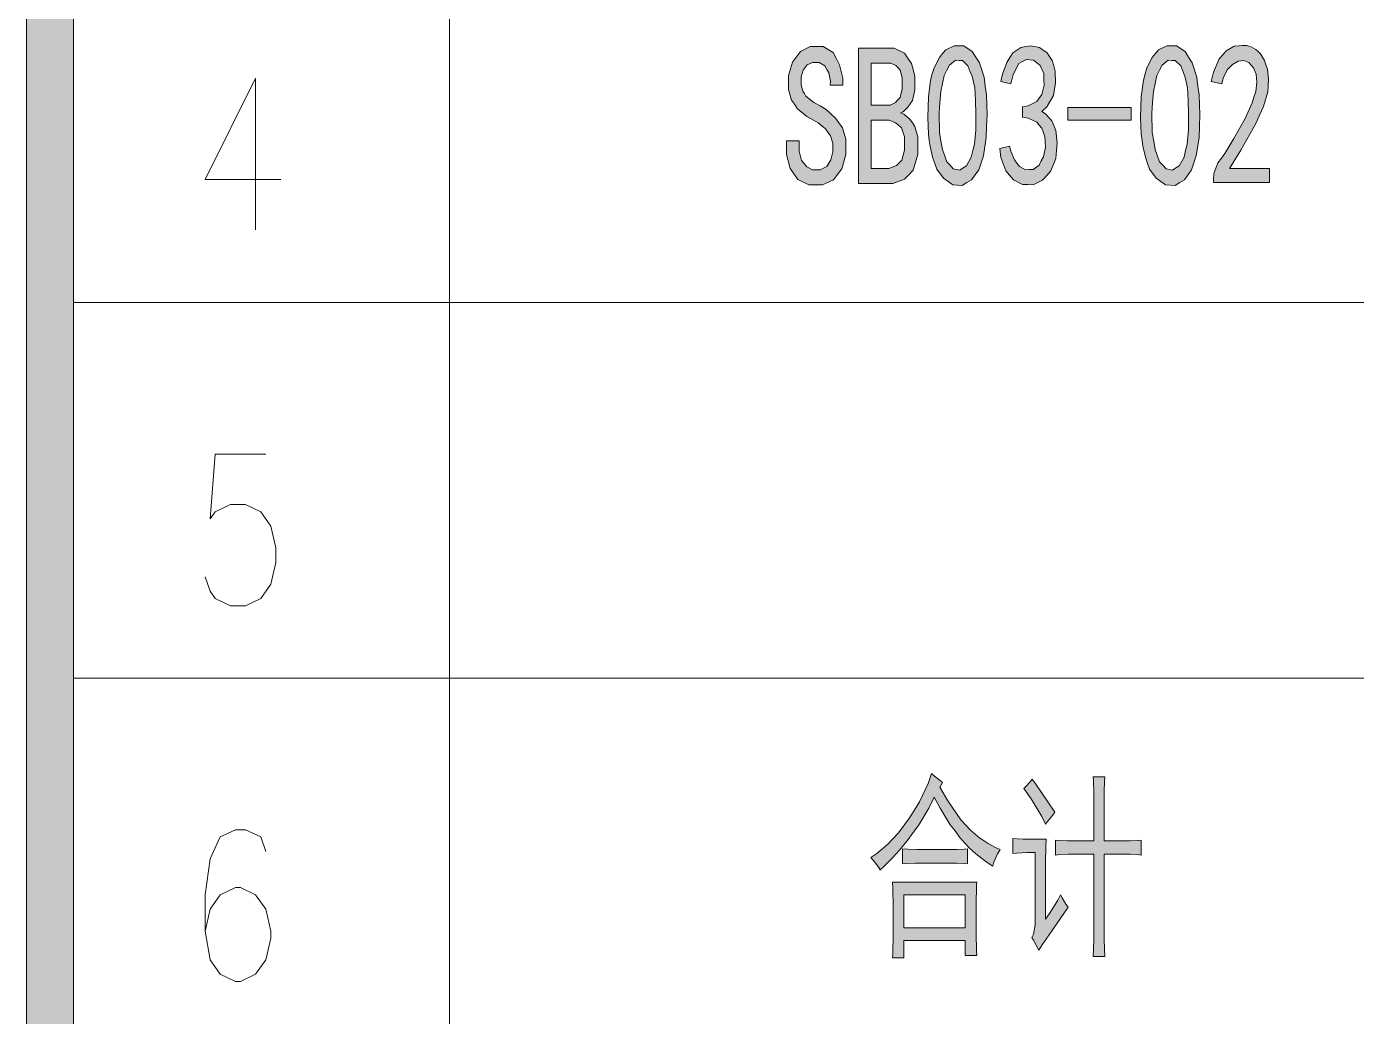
# Model space of a CAD drawing. Header units: millimetres. Extents: x 0 to 207, y 0 to 293.
# Drawn here: x 24.14 to 52.04, y 181.35 to 202.11 of the extents above; entities that cross this region are included whole.
import ezdxf

# ---------------------------------------------------------------- set-up
doc = ezdxf.new("R2010")
doc.units = ezdxf.units.MM

msp = doc.modelspace()

# ---------------------------------------------------------------- hatches: boundary and pattern name
h = msp.add_hatch(color=0)
h.dxf.hatch_style = 2
h.paths.add_polyline_path([(24.140583, 288.208861), (25.124833, 287.224611), (25.124833, 5.418667), (24.140583, 4.434417)])
h = msp.add_hatch(color=0)
h.paths.add_polyline_path([(43.056528, 200.423639), (43.060056, 200.642361), (43.105917, 200.991611), (43.141194, 201.122139), (43.18, 201.249139), (43.289361, 201.460806), (43.356389, 201.545472), (43.426944, 201.626611), (43.599806, 201.711278), (43.702111, 201.711278), (43.800889, 201.711278), (43.980806, 201.591333), (44.054889, 201.471389), (44.128972, 201.351444), (44.22775, 201.048056), (44.252444, 200.864611), (44.277139, 200.681167), (44.29125, 200.261361), (44.280667, 200.025), (44.273611, 199.788639), (44.213639, 199.404111), (44.16425, 199.252417), (44.114861, 199.10425), (43.966694, 198.896111), (43.867917, 198.839667), (43.769139, 198.779694), (43.571583, 198.793806), (43.472806, 198.864361), (43.374028, 198.934917), (43.236444, 199.121889), (43.194111, 199.238306), (43.155306, 199.354722), (43.095333, 199.598139), (43.077694, 199.725139), (43.060056, 199.855667), (43.049472, 200.204917)])
h.paths.add_polyline_path([(43.299944, 200.522417), (43.282306, 200.296639), (43.292889, 199.887417), (43.321111, 199.711028), (43.352861, 199.531111), (43.448111, 199.277111), (43.515139, 199.203028), (43.582167, 199.128944), (43.71975, 199.100722), (43.786778, 199.146583), (43.857333, 199.192444), (43.959639, 199.372361), (43.991389, 199.509944), (44.023139, 199.647528), (44.054889, 199.947389), (44.054889, 200.109667), (44.054889, 200.271944), (44.047833, 200.56475), (44.03725, 200.698806), (44.030194, 200.829333), (43.977278, 201.07275), (43.931417, 201.178583), (43.889083, 201.287944), (43.772667, 201.400833), (43.702111, 201.404361), (43.628028, 201.407889), (43.501028, 201.305583), (43.444583, 201.196222), (43.388139, 201.086861), (43.317583, 200.751722)])
h = msp.add_hatch(color=0)
h.dxf.hatch_style = 2
h.paths.add_polyline_path([(44.555833, 199.552278), (44.763972, 199.601667), (44.788667, 199.495833), (44.86275, 199.315917), (44.915667, 199.245361), (44.968583, 199.174806), (45.099111, 199.107778), (45.176722, 199.111306), (45.254333, 199.114833), (45.381333, 199.206556), (45.427194, 199.29475), (45.473056, 199.382944), (45.515389, 199.5805), (45.508333, 199.693389), (45.501278, 199.806278), (45.441306, 199.979139), (45.384861, 200.042639), (45.331944, 200.106139), (45.152028, 200.190806), (45.032083, 200.2155), (45.032083, 200.430694), (45.152028, 200.448333), (45.331944, 200.540056), (45.384861, 200.614139), (45.441306, 200.688222), (45.490694, 200.885778), (45.483639, 201.005722), (45.480111, 201.125667), (45.4025, 201.298528), (45.331944, 201.354972), (45.264917, 201.407889), (45.11675, 201.422), (45.035611, 201.379667), (44.958, 201.337333), (44.834528, 201.1045), (44.788667, 200.914), (44.577, 200.963389), (44.612278, 201.111556), (44.707528, 201.362028), (44.771028, 201.460806), (44.831, 201.563111), (44.996806, 201.676), (45.102639, 201.693639), (45.204944, 201.711278), (45.388389, 201.672472), (45.466, 201.619556), (45.547139, 201.566639), (45.6565, 201.400833), (45.68825, 201.287944), (45.72, 201.175056), (45.727056, 200.931639), (45.705889, 200.797583), (45.681194, 200.663528), (45.547139, 200.430694), (45.437778, 200.331917), (45.518917, 200.282528), (45.645917, 200.134361), (45.68825, 200.035583), (45.730583, 199.933278), (45.762333, 199.672222), (45.744694, 199.509944), (45.730583, 199.347667), (45.628278, 199.086611), (45.543611, 198.987833), (45.455417, 198.889056), (45.257861, 198.793806), (45.1485, 198.797333), (45.035611, 198.800861), (44.845111, 198.899639), (44.763972, 198.994889), (44.682833, 199.090139), (44.577, 199.368833)])
h = msp.add_hatch(color=0)
h.paths.add_polyline_path([(47.519167, 200.423639), (47.526222, 200.642361), (47.568556, 200.991611), (47.607361, 201.122139), (47.642639, 201.249139), (47.752, 201.460806), (47.822556, 201.545472), (47.889583, 201.626611), (48.062444, 201.711278), (48.16475, 201.711278), (48.267056, 201.711278), (48.443444, 201.591333), (48.517528, 201.471389), (48.595139, 201.351444), (48.693917, 201.048056), (48.715083, 200.864611), (48.739778, 200.681167), (48.753889, 200.261361), (48.743306, 200.025), (48.73625, 199.788639), (48.679806, 199.404111), (48.630417, 199.252417), (48.581028, 199.10425), (48.432861, 198.896111), (48.334083, 198.839667), (48.235306, 198.779694), (48.034222, 198.793806), (47.935444, 198.864361), (47.836667, 198.934917), (47.699083, 199.121889), (47.65675, 199.238306), (47.617944, 199.354722), (47.557972, 199.598139), (47.540333, 199.725139), (47.526222, 199.855667), (47.512111, 200.204917)])
h.paths.add_polyline_path([(47.762583, 200.522417), (47.744944, 200.296639), (47.755528, 199.887417), (47.787278, 199.711028), (47.8155, 199.531111), (47.91075, 199.277111), (47.977778, 199.203028), (48.044806, 199.128944), (48.182389, 199.100722), (48.249417, 199.146583), (48.319972, 199.192444), (48.422278, 199.372361), (48.454028, 199.509944), (48.485778, 199.647528), (48.517528, 199.947389), (48.517528, 200.109667), (48.517528, 200.271944), (48.510472, 200.56475), (48.499889, 200.698806), (48.492833, 200.829333), (48.439917, 201.07275), (48.397583, 201.178583), (48.351722, 201.287944), (48.235306, 201.400833), (48.16475, 201.404361), (48.090667, 201.407889), (47.963667, 201.305583), (47.907222, 201.196222), (47.854306, 201.086861), (47.780222, 200.751722)])
h = msp.add_hatch(color=0)
h.dxf.hatch_style = 2
h.paths.add_polyline_path([(49.039639, 198.903167), (49.046694, 199.030167), (49.127833, 199.252417), (49.205444, 199.354722), (49.279528, 199.4535), (49.470028, 199.763944), (49.586444, 199.975611), (49.702861, 200.187278), (49.854556, 200.515361), (49.889833, 200.631778), (49.925111, 200.748194), (49.949806, 200.94575), (49.94275, 201.030417), (49.932167, 201.111556), (49.87925, 201.249139), (49.833389, 201.305583), (49.784, 201.3585), (49.678167, 201.404361), (49.618194, 201.393778), (49.554694, 201.386722), (49.438278, 201.319694), (49.385361, 201.26325), (49.328917, 201.203278), (49.24425, 201.030417), (49.216028, 200.914), (48.993778, 200.963389), (49.039639, 201.153889), (49.159583, 201.432583), (49.233667, 201.520778), (49.304222, 201.605444), (49.477083, 201.704222), (49.575861, 201.711278), (49.635833, 201.718333), (49.738139, 201.714806), (49.784, 201.704222), (49.833389, 201.690111), (49.928639, 201.633667), (49.978028, 201.587806), (50.027417, 201.541944), (50.108556, 201.404361), (50.140306, 201.312639), (50.172056, 201.220917), (50.193222, 201.002194), (50.186167, 200.871667), (50.179111, 200.744667), (50.087389, 200.43775), (50.00625, 200.257833), (49.925111, 200.077917), (49.611139, 199.520528), (49.378306, 199.136), (50.214389, 199.136), (50.214389, 198.839667), (49.039639, 198.839667)])
h = msp.add_hatch(color=0)
h.dxf.hatch_style = 2
h.paths.add_polyline_path([(41.324389, 199.619306), (41.324389, 199.428806), (41.239722, 199.125417), (41.155056, 199.012528), (41.070389, 198.899639), (40.841083, 198.790278), (40.696444, 198.790278), (40.551806, 198.790278), (40.3225, 198.903167), (40.241361, 199.019583), (40.160222, 199.136), (40.079083, 199.428806), (40.079083, 199.601667), (40.079083, 199.718083), (40.347194, 199.718083), (40.347194, 199.619306), (40.347194, 199.495833), (40.400111, 199.301806), (40.453028, 199.238306), (40.505944, 199.171278), (40.625889, 199.10425), (40.696444, 199.10425), (40.788167, 199.10425), (40.92575, 199.174806), (40.968083, 199.245361), (41.013944, 199.315917), (41.056278, 199.48525), (41.056278, 199.584028), (41.056278, 199.668694), (41.003361, 199.823917), (40.950444, 199.894472), (40.901056, 199.965028), (40.749361, 200.092028), (40.650583, 200.148472), (40.509472, 200.226083), (40.308389, 200.391889), (40.248417, 200.483611), (40.188444, 200.571806), (40.124944, 200.790528), (40.124944, 200.914), (40.124944, 201.086861), (40.209611, 201.369083), (40.294278, 201.478444), (40.378944, 201.587806), (40.580028, 201.693639), (40.696444, 201.693639), (40.848139, 201.693639), (41.063333, 201.566639), (41.130361, 201.436111), (41.197389, 201.309111), (41.264417, 201.030417), (41.264417, 200.88225), (40.999833, 200.88225), (41.003361, 200.970444), (40.968083, 201.139778), (40.929278, 201.213861), (40.886944, 201.287944), (40.770528, 201.362028), (40.696444, 201.362028), (40.625889, 201.362028), (40.516528, 201.309111), (40.474194, 201.252667), (40.435389, 201.19975), (40.393056, 201.055111), (40.393056, 200.963389), (40.393056, 200.889306), (40.424806, 200.758778), (40.456556, 200.705861), (40.488306, 200.652944), (40.654111, 200.522417), (40.788167, 200.448333), (40.915167, 200.37425), (41.112722, 200.194333), (41.183278, 200.092028), (41.253833, 199.989722), (41.324389, 199.753361)])
h = msp.add_hatch(color=0)
h.paths.add_polyline_path([(42.834278, 199.668694), (42.834278, 199.428806), (42.742556, 199.097194), (42.647306, 199.005472), (42.555583, 198.91375), (42.315694, 198.822028), (42.171056, 198.822028), (41.5925, 198.822028), (41.5925, 201.661889), (42.19575, 201.661889), (42.340389, 201.661889), (42.559111, 201.552528), (42.629667, 201.446694), (42.70375, 201.337333), (42.777833, 201.079806), (42.777833, 200.931639), (42.777833, 200.779944), (42.728444, 200.561222), (42.679056, 200.490667), (42.629667, 200.420111), (42.527361, 200.324861), (42.474444, 200.300167), (42.545, 200.275472), (42.668472, 200.169639), (42.724917, 200.092028), (42.777833, 200.014417), (42.834278, 199.80275)])
h.paths.add_polyline_path([(42.555583, 199.668694), (42.555583, 199.80275), (42.495611, 199.989722), (42.432111, 200.042639), (42.372139, 200.095556), (42.234556, 200.148472), (42.160472, 200.148472), (41.857083, 200.148472), (41.857083, 199.136), (42.125194, 199.136), (42.231028, 199.136), (42.389778, 199.195972), (42.446222, 199.252417), (42.499139, 199.312389), (42.555583, 199.520528)])
h.paths.add_polyline_path([(42.509722, 200.931639), (42.509722, 201.037472), (42.467389, 201.196222), (42.421528, 201.245611), (42.379194, 201.295), (42.269833, 201.344389), (42.206333, 201.344389), (41.857083, 201.344389), (41.857083, 200.465972), (42.19575, 200.465972), (42.25925, 200.465972), (42.368611, 200.518889), (42.414472, 200.571806), (42.463861, 200.62825), (42.509722, 200.804639)])
h = msp.add_hatch(color=0)
h.dxf.hatch_style = 2
h.paths.add_polyline_path([(47.311028, 200.148472), (45.984583, 200.148472), (45.984583, 200.416583), (47.311028, 200.416583)])
h = msp.add_hatch(color=0)
h.dxf.hatch_style = 2
h.paths.add_polyline_path([(43.296417, 186.160833), (43.46575, 185.871556), (43.737389, 185.472917), (43.843222, 185.363556), (43.945528, 185.257722), (44.139556, 185.091917), (44.22775, 185.031944), (44.312417, 184.9755), (44.48175, 184.883778), (44.562889, 184.8485), (44.506444, 184.756778), (44.428833, 184.583917), (44.411194, 184.502778), (44.294778, 184.576861), (44.086639, 184.732083), (43.994917, 184.81675), (43.899667, 184.897889), (43.712694, 185.109556), (43.617444, 185.240083), (43.518667, 185.367083), (43.303472, 185.719861), (43.18, 185.945639), (43.070639, 185.719861), (42.851917, 185.352972), (42.742556, 185.208333), (42.636722, 185.060167), (42.453278, 184.834389), (42.379194, 184.749722), (42.301583, 184.668583), (42.13225, 184.502778), (42.040528, 184.418111), (42.029944, 184.449861), (41.934694, 184.583917), (41.853556, 184.682694), (41.977028, 184.767361), (42.209861, 184.964917), (42.319222, 185.081333), (42.428583, 185.19775), (42.650833, 185.494083), (42.760194, 185.670472), (42.873083, 185.850389), (43.053, 186.234917), (43.123556, 186.443056), (43.187056, 186.386611), (43.303472, 186.294889), (43.352861, 186.259611)])
h = msp.add_hatch(color=0)
h.dxf.hatch_style = 2
h.paths.add_polyline_path([(46.527861, 185.031944), (46.527861, 185.860972), (46.527861, 186.030306), (46.520806, 186.284306), (46.517278, 186.376028), (46.760694, 186.376028), (46.753639, 186.270194), (46.746583, 186.079694), (46.746583, 185.995028), (46.746583, 185.031944), (47.226361, 185.031944), (47.293389, 185.031944), (47.445083, 185.039), (47.526222, 185.049583), (47.526222, 184.732083), (47.438028, 184.742667), (47.293389, 184.749722), (47.236944, 184.749722), (46.746583, 184.749722), (46.746583, 183.088139), (46.746583, 182.989361), (46.753639, 182.749472), (46.760694, 182.608361), (46.517278, 182.608361), (46.520806, 182.749472), (46.527861, 182.982306), (46.527861, 183.074028), (46.527861, 184.749722), (46.072778, 184.749722), (45.988111, 184.749722), (45.811722, 184.742667), (45.727056, 184.732083), (45.727056, 185.049583), (45.811722, 185.039), (45.974, 185.031944), (46.051611, 185.031944)])
h = msp.add_hatch(color=0)
h.dxf.hatch_style = 2
h.paths.add_polyline_path([(45.236694, 186.326639), (45.314306, 186.220806), (45.550667, 185.871556), (45.712944, 185.631667), (45.660028, 185.564639), (45.56125, 185.437639), (45.515389, 185.381194), (45.441306, 185.539944), (45.215528, 185.913889), (45.063833, 186.129083), (45.102639, 186.171417), (45.190833, 186.270194)])
h = msp.add_hatch(color=0)
h.dxf.hatch_style = 2
h.paths.add_polyline_path([(45.5295, 185.067222), (45.522444, 184.908472), (45.515389, 184.576861), (45.515389, 184.400472), (45.515389, 183.388), (45.614167, 183.529111), (45.772917, 183.786639), (45.829361, 183.903056), (45.864639, 183.836028), (45.945778, 183.7055), (45.991639, 183.638472), (45.667083, 183.172806), (45.593, 183.063444), (45.444833, 182.84825), (45.377806, 182.742417), (45.335472, 182.8165), (45.261389, 182.947028), (45.226111, 183.007), (45.264917, 183.074028), (45.300194, 183.271583), (45.296667, 183.405639), (45.296667, 184.785), (45.137917, 184.785), (44.905083, 184.774417), (44.831, 184.767361), (44.831, 185.081333), (44.922722, 185.074278), (45.049722, 185.067222), (45.085, 185.067222)])
h = msp.add_hatch(color=0)
h.dxf.hatch_style = 2
h.paths.add_polyline_path([(43.550417, 184.8485), (43.645667, 184.8485), (43.807944, 184.859083), (43.8785, 184.866139), (43.8785, 184.552167), (43.800889, 184.559222), (43.645667, 184.566278), (43.564528, 184.566278), (42.911889, 184.566278), (42.791944, 184.566278), (42.594389, 184.559222), (42.516778, 184.552167), (42.516778, 184.866139), (42.626139, 184.859083), (42.823694, 184.8485), (42.911889, 184.8485)])
h = msp.add_hatch(color=0)
h.paths.add_polyline_path([(44.076056, 184.167639), (44.069, 184.0865), (44.061944, 183.7055), (44.061944, 183.405639), (44.061944, 183.105778), (44.069, 182.717722), (44.076056, 182.626), (43.829111, 182.626), (43.829111, 182.939972), (42.541472, 182.939972), (42.541472, 182.576611), (42.308639, 182.576611), (42.315694, 182.675389), (42.319222, 183.056389), (42.319222, 183.338611), (42.319222, 183.627889), (42.315694, 184.044167), (42.308639, 184.167639)])
h.paths.add_polyline_path([(43.829111, 183.204556), (43.829111, 183.903056), (42.541472, 183.903056), (42.541472, 183.204556)])

# ---------------------------------------------------------------- linework, layer by layer
at = {"color": 0, "lineweight": 0}
for points in [[(24.140583, 288.208861), (25.124833, 287.224611), (25.124833, 5.418667), (24.140583, 4.434417)], [(43.056528, 200.423639), (43.060056, 200.642361), (43.105917, 200.991611), (43.141194, 201.122139), (43.18, 201.249139), (43.289361, 201.460806), (43.356389, 201.545472), (43.426944, 201.626611), (43.599806, 201.711278), (43.702111, 201.711278), (43.800889, 201.711278), (43.980806, 201.591333), (44.054889, 201.471389), (44.128972, 201.351444), (44.22775, 201.048056), (44.252444, 200.864611), (44.277139, 200.681167), (44.29125, 200.261361), (44.280667, 200.025), (44.273611, 199.788639), (44.213639, 199.404111), (44.16425, 199.252417), (44.114861, 199.10425), (43.966694, 198.896111), (43.867917, 198.839667), (43.769139, 198.779694), (43.571583, 198.793806), (43.472806, 198.864361), (43.374028, 198.934917), (43.236444, 199.121889), (43.194111, 199.238306), (43.155306, 199.354722), (43.095333, 199.598139), (43.077694, 199.725139), (43.060056, 199.855667), (43.049472, 200.204917)], [(44.555833, 199.552278), (44.763972, 199.601667), (44.788667, 199.495833), (44.86275, 199.315917), (44.915667, 199.245361), (44.968583, 199.174806), (45.099111, 199.107778), (45.176722, 199.111306), (45.254333, 199.114833), (45.381333, 199.206556), (45.427194, 199.29475), (45.473056, 199.382944), (45.515389, 199.5805), (45.508333, 199.693389), (45.501278, 199.806278), (45.441306, 199.979139), (45.384861, 200.042639), (45.331944, 200.106139), (45.152028, 200.190806), (45.032083, 200.2155), (45.032083, 200.430694), (45.152028, 200.448333), (45.331944, 200.540056), (45.384861, 200.614139), (45.441306, 200.688222), (45.490694, 200.885778), (45.483639, 201.005722), (45.480111, 201.125667), (45.4025, 201.298528), (45.331944, 201.354972), (45.264917, 201.407889), (45.11675, 201.422), (45.035611, 201.379667), (44.958, 201.337333), (44.834528, 201.1045), (44.788667, 200.914), (44.577, 200.963389), (44.612278, 201.111556), (44.707528, 201.362028), (44.771028, 201.460806), (44.831, 201.563111), (44.996806, 201.676), (45.102639, 201.693639), (45.204944, 201.711278), (45.388389, 201.672472), (45.466, 201.619556), (45.547139, 201.566639), (45.6565, 201.400833), (45.68825, 201.287944), (45.72, 201.175056), (45.727056, 200.931639), (45.705889, 200.797583), (45.681194, 200.663528), (45.547139, 200.430694), (45.437778, 200.331917), (45.518917, 200.282528), (45.645917, 200.134361), (45.68825, 200.035583), (45.730583, 199.933278), (45.762333, 199.672222), (45.744694, 199.509944), (45.730583, 199.347667), (45.628278, 199.086611), (45.543611, 198.987833), (45.455417, 198.889056), (45.257861, 198.793806), (45.1485, 198.797333), (45.035611, 198.800861), (44.845111, 198.899639), (44.763972, 198.994889), (44.682833, 199.090139), (44.577, 199.368833)], [(47.519167, 200.423639), (47.526222, 200.642361), (47.568556, 200.991611), (47.607361, 201.122139), (47.642639, 201.249139), (47.752, 201.460806), (47.822556, 201.545472), (47.889583, 201.626611), (48.062444, 201.711278), (48.16475, 201.711278), (48.267056, 201.711278), (48.443444, 201.591333), (48.517528, 201.471389), (48.595139, 201.351444), (48.693917, 201.048056), (48.715083, 200.864611), (48.739778, 200.681167), (48.753889, 200.261361), (48.743306, 200.025), (48.73625, 199.788639), (48.679806, 199.404111), (48.630417, 199.252417), (48.581028, 199.10425), (48.432861, 198.896111), (48.334083, 198.839667), (48.235306, 198.779694), (48.034222, 198.793806), (47.935444, 198.864361), (47.836667, 198.934917), (47.699083, 199.121889), (47.65675, 199.238306), (47.617944, 199.354722), (47.557972, 199.598139), (47.540333, 199.725139), (47.526222, 199.855667), (47.512111, 200.204917)], [(49.039639, 198.903167), (49.046694, 199.030167), (49.127833, 199.252417), (49.205444, 199.354722), (49.279528, 199.4535), (49.470028, 199.763944), (49.586444, 199.975611), (49.702861, 200.187278), (49.854556, 200.515361), (49.889833, 200.631778), (49.925111, 200.748194), (49.949806, 200.94575), (49.94275, 201.030417), (49.932167, 201.111556), (49.87925, 201.249139), (49.833389, 201.305583), (49.784, 201.3585), (49.678167, 201.404361), (49.618194, 201.393778), (49.554694, 201.386722), (49.438278, 201.319694), (49.385361, 201.26325), (49.328917, 201.203278), (49.24425, 201.030417), (49.216028, 200.914), (48.993778, 200.963389), (49.039639, 201.153889), (49.159583, 201.432583), (49.233667, 201.520778), (49.304222, 201.605444), (49.477083, 201.704222), (49.575861, 201.711278), (49.635833, 201.718333), (49.738139, 201.714806), (49.784, 201.704222), (49.833389, 201.690111), (49.928639, 201.633667), (49.978028, 201.587806), (50.027417, 201.541944), (50.108556, 201.404361), (50.140306, 201.312639), (50.172056, 201.220917), (50.193222, 201.002194), (50.186167, 200.871667), (50.179111, 200.744667), (50.087389, 200.43775), (50.00625, 200.257833), (49.925111, 200.077917), (49.611139, 199.520528), (49.378306, 199.136), (50.214389, 199.136), (50.214389, 198.839667), (49.039639, 198.839667)], [(41.324389, 199.619306), (41.324389, 199.428806), (41.239722, 199.125417), (41.155056, 199.012528), (41.070389, 198.899639), (40.841083, 198.790278), (40.696444, 198.790278), (40.551806, 198.790278), (40.3225, 198.903167), (40.241361, 199.019583), (40.160222, 199.136), (40.079083, 199.428806), (40.079083, 199.601667), (40.079083, 199.718083), (40.347194, 199.718083), (40.347194, 199.619306), (40.347194, 199.495833), (40.400111, 199.301806), (40.453028, 199.238306), (40.505944, 199.171278), (40.625889, 199.10425), (40.696444, 199.10425), (40.788167, 199.10425), (40.92575, 199.174806), (40.968083, 199.245361), (41.013944, 199.315917), (41.056278, 199.48525), (41.056278, 199.584028), (41.056278, 199.668694), (41.003361, 199.823917), (40.950444, 199.894472), (40.901056, 199.965028), (40.749361, 200.092028), (40.650583, 200.148472), (40.509472, 200.226083), (40.308389, 200.391889), (40.248417, 200.483611), (40.188444, 200.571806), (40.124944, 200.790528), (40.124944, 200.914), (40.124944, 201.086861), (40.209611, 201.369083), (40.294278, 201.478444), (40.378944, 201.587806), (40.580028, 201.693639), (40.696444, 201.693639), (40.848139, 201.693639), (41.063333, 201.566639), (41.130361, 201.436111), (41.197389, 201.309111), (41.264417, 201.030417), (41.264417, 200.88225), (40.999833, 200.88225), (41.003361, 200.970444), (40.968083, 201.139778), (40.929278, 201.213861), (40.886944, 201.287944), (40.770528, 201.362028), (40.696444, 201.362028), (40.625889, 201.362028), (40.516528, 201.309111), (40.474194, 201.252667), (40.435389, 201.19975), (40.393056, 201.055111), (40.393056, 200.963389), (40.393056, 200.889306), (40.424806, 200.758778), (40.456556, 200.705861), (40.488306, 200.652944), (40.654111, 200.522417), (40.788167, 200.448333), (40.915167, 200.37425), (41.112722, 200.194333), (41.183278, 200.092028), (41.253833, 199.989722), (41.324389, 199.753361)], [(42.834278, 199.668694), (42.834278, 199.428806), (42.742556, 199.097194), (42.647306, 199.005472), (42.555583, 198.91375), (42.315694, 198.822028), (42.171056, 198.822028), (41.5925, 198.822028), (41.5925, 201.661889), (42.19575, 201.661889), (42.340389, 201.661889), (42.559111, 201.552528), (42.629667, 201.446694), (42.70375, 201.337333), (42.777833, 201.079806), (42.777833, 200.931639), (42.777833, 200.779944), (42.728444, 200.561222), (42.679056, 200.490667), (42.629667, 200.420111), (42.527361, 200.324861), (42.474444, 200.300167), (42.545, 200.275472), (42.668472, 200.169639), (42.724917, 200.092028), (42.777833, 200.014417), (42.834278, 199.80275)], [(42.509722, 200.931639), (42.509722, 201.037472), (42.467389, 201.196222), (42.421528, 201.245611), (42.379194, 201.295), (42.269833, 201.344389), (42.206333, 201.344389), (41.857083, 201.344389), (41.857083, 200.465972), (42.19575, 200.465972), (42.25925, 200.465972), (42.368611, 200.518889), (42.414472, 200.571806), (42.463861, 200.62825), (42.509722, 200.804639)], [(43.299944, 200.522417), (43.282306, 200.296639), (43.292889, 199.887417), (43.321111, 199.711028), (43.352861, 199.531111), (43.448111, 199.277111), (43.515139, 199.203028), (43.582167, 199.128944), (43.71975, 199.100722), (43.786778, 199.146583), (43.857333, 199.192444), (43.959639, 199.372361), (43.991389, 199.509944), (44.023139, 199.647528), (44.054889, 199.947389), (44.054889, 200.109667), (44.054889, 200.271944), (44.047833, 200.56475), (44.03725, 200.698806), (44.030194, 200.829333), (43.977278, 201.07275), (43.931417, 201.178583), (43.889083, 201.287944), (43.772667, 201.400833), (43.702111, 201.404361), (43.628028, 201.407889), (43.501028, 201.305583), (43.444583, 201.196222), (43.388139, 201.086861), (43.317583, 200.751722)], [(47.762583, 200.522417), (47.744944, 200.296639), (47.755528, 199.887417), (47.787278, 199.711028), (47.8155, 199.531111), (47.91075, 199.277111), (47.977778, 199.203028), (48.044806, 199.128944), (48.182389, 199.100722), (48.249417, 199.146583), (48.319972, 199.192444), (48.422278, 199.372361), (48.454028, 199.509944), (48.485778, 199.647528), (48.517528, 199.947389), (48.517528, 200.109667), (48.517528, 200.271944), (48.510472, 200.56475), (48.499889, 200.698806), (48.492833, 200.829333), (48.439917, 201.07275), (48.397583, 201.178583), (48.351722, 201.287944), (48.235306, 201.400833), (48.16475, 201.404361), (48.090667, 201.407889), (47.963667, 201.305583), (47.907222, 201.196222), (47.854306, 201.086861), (47.780222, 200.751722)], [(47.311028, 200.148472), (45.984583, 200.148472), (45.984583, 200.416583), (47.311028, 200.416583)], [(42.555583, 199.668694), (42.555583, 199.80275), (42.495611, 199.989722), (42.432111, 200.042639), (42.372139, 200.095556), (42.234556, 200.148472), (42.160472, 200.148472), (41.857083, 200.148472), (41.857083, 199.136), (42.125194, 199.136), (42.231028, 199.136), (42.389778, 199.195972), (42.446222, 199.252417), (42.499139, 199.312389), (42.555583, 199.520528)], [(43.296417, 186.160833), (43.46575, 185.871556), (43.737389, 185.472917), (43.843222, 185.363556), (43.945528, 185.257722), (44.139556, 185.091917), (44.22775, 185.031944), (44.312417, 184.9755), (44.48175, 184.883778), (44.562889, 184.8485), (44.506444, 184.756778), (44.428833, 184.583917), (44.411194, 184.502778), (44.294778, 184.576861), (44.086639, 184.732083), (43.994917, 184.81675), (43.899667, 184.897889), (43.712694, 185.109556), (43.617444, 185.240083), (43.518667, 185.367083), (43.303472, 185.719861), (43.18, 185.945639), (43.070639, 185.719861), (42.851917, 185.352972), (42.742556, 185.208333), (42.636722, 185.060167), (42.453278, 184.834389), (42.379194, 184.749722), (42.301583, 184.668583), (42.13225, 184.502778), (42.040528, 184.418111), (42.029944, 184.449861), (41.934694, 184.583917), (41.853556, 184.682694), (41.977028, 184.767361), (42.209861, 184.964917), (42.319222, 185.081333), (42.428583, 185.19775), (42.650833, 185.494083), (42.760194, 185.670472), (42.873083, 185.850389), (43.053, 186.234917), (43.123556, 186.443056), (43.187056, 186.386611), (43.303472, 186.294889), (43.352861, 186.259611)], [(46.527861, 185.031944), (46.527861, 185.860972), (46.527861, 186.030306), (46.520806, 186.284306), (46.517278, 186.376028), (46.760694, 186.376028), (46.753639, 186.270194), (46.746583, 186.079694), (46.746583, 185.995028), (46.746583, 185.031944), (47.226361, 185.031944), (47.293389, 185.031944), (47.445083, 185.039), (47.526222, 185.049583), (47.526222, 184.732083), (47.438028, 184.742667), (47.293389, 184.749722), (47.236944, 184.749722), (46.746583, 184.749722), (46.746583, 183.088139), (46.746583, 182.989361), (46.753639, 182.749472), (46.760694, 182.608361), (46.517278, 182.608361), (46.520806, 182.749472), (46.527861, 182.982306), (46.527861, 183.074028), (46.527861, 184.749722), (46.072778, 184.749722), (45.988111, 184.749722), (45.811722, 184.742667), (45.727056, 184.732083), (45.727056, 185.049583), (45.811722, 185.039), (45.974, 185.031944), (46.051611, 185.031944)], [(45.236694, 186.326639), (45.314306, 186.220806), (45.550667, 185.871556), (45.712944, 185.631667), (45.660028, 185.564639), (45.56125, 185.437639), (45.515389, 185.381194), (45.441306, 185.539944), (45.215528, 185.913889), (45.063833, 186.129083), (45.102639, 186.171417), (45.190833, 186.270194)], [(45.5295, 185.067222), (45.522444, 184.908472), (45.515389, 184.576861), (45.515389, 184.400472), (45.515389, 183.388), (45.614167, 183.529111), (45.772917, 183.786639), (45.829361, 183.903056), (45.864639, 183.836028), (45.945778, 183.7055), (45.991639, 183.638472), (45.667083, 183.172806), (45.593, 183.063444), (45.444833, 182.84825), (45.377806, 182.742417), (45.335472, 182.8165), (45.261389, 182.947028), (45.226111, 183.007), (45.264917, 183.074028), (45.300194, 183.271583), (45.296667, 183.405639), (45.296667, 184.785), (45.137917, 184.785), (44.905083, 184.774417), (44.831, 184.767361), (44.831, 185.081333), (44.922722, 185.074278), (45.049722, 185.067222), (45.085, 185.067222)], [(43.550417, 184.8485), (43.645667, 184.8485), (43.807944, 184.859083), (43.8785, 184.866139), (43.8785, 184.552167), (43.800889, 184.559222), (43.645667, 184.566278), (43.564528, 184.566278), (42.911889, 184.566278), (42.791944, 184.566278), (42.594389, 184.559222), (42.516778, 184.552167), (42.516778, 184.866139), (42.626139, 184.859083), (42.823694, 184.8485), (42.911889, 184.8485)], [(44.076056, 184.167639), (44.069, 184.0865), (44.061944, 183.7055), (44.061944, 183.405639), (44.061944, 183.105778), (44.069, 182.717722), (44.076056, 182.626), (43.829111, 182.626), (43.829111, 182.939972), (42.541472, 182.939972), (42.541472, 182.576611), (42.308639, 182.576611), (42.315694, 182.675389), (42.319222, 183.056389), (42.319222, 183.338611), (42.319222, 183.627889), (42.315694, 184.044167), (42.308639, 184.167639)], [(43.829111, 183.204556), (43.829111, 183.903056), (42.541472, 183.903056), (42.541472, 183.204556)]]:
    msp.add_lwpolyline(points, close=True, dxfattribs=at)
for points in [[(33.009417, 242.637028), (33.009417, 15.889111)], [(28.945417, 201.030417), (27.883556, 198.906694), (29.474583, 198.906694)], [(28.945417, 201.030417), (28.945417, 197.848361)], [(25.124833, 196.327889), (201.9935, 196.327889)], [(29.157083, 193.145833), (28.095222, 193.145833), (27.989389, 191.784111), (28.095222, 191.935806), (28.41625, 192.0875), (28.73375, 192.0875), (29.05125, 191.935806), (29.262917, 191.632417), (29.36875, 191.177333), (29.36875, 190.873944), (29.262917, 190.418861), (29.05125, 190.115472), (28.73375, 189.963778), (28.41625, 189.963778), (28.095222, 190.115472), (27.989389, 190.267167), (27.883556, 190.570556)], [(25.124833, 188.443306), (201.9935, 188.443306)], [(29.157083, 184.809694), (29.05125, 185.113083), (28.73375, 185.264778), (28.522083, 185.264778), (28.201056, 185.113083), (27.989389, 184.658), (27.883556, 183.899528), (27.883556, 183.141056), (27.989389, 182.537806), (28.201056, 182.234417), (28.522083, 182.082722), (28.627917, 182.082722), (28.945417, 182.234417), (29.157083, 182.537806), (29.262917, 182.989361), (29.262917, 183.141056), (29.157083, 183.596139), (28.945417, 183.899528), (28.627917, 184.051222), (28.522083, 184.051222), (28.201056, 183.899528), (27.989389, 183.596139), (27.883556, 183.141056)]]:
    msp.add_lwpolyline(points, dxfattribs=at)

doc.saveas('drawing.dxf')
